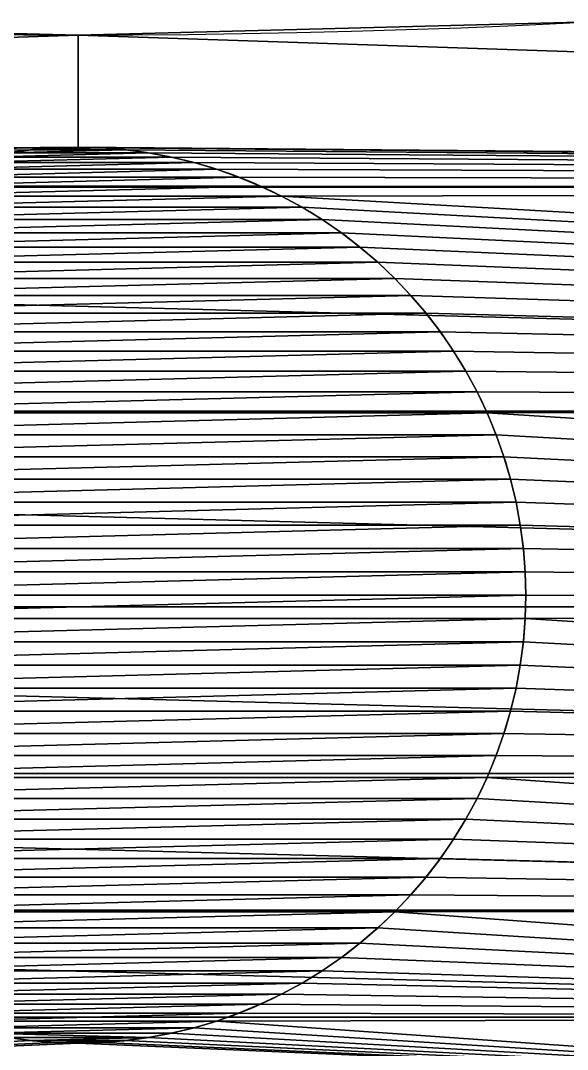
# Model space of a CAD drawing. Header units: millimetres. Extents: x 2995 to 3227, y 1383 to 1648.
# Drawn here: x 3171.11 to 3173.554, y 1540.181 to 1544.775 of the extents above; entities that cross this region are included whole.
import ezdxf

# ---------------------------------------------------------------- set-up
doc = ezdxf.new("R2010")
doc.units = ezdxf.units.MM

# ---------------------------------------------------------------- blocks, each defined once
blk = doc.blocks.new('Mastil_5')
for p, q in [((51.2909, 19.989, 5), (51.2909, 19.989, 4.5)), ((51.3953, 19.9973, 5), (51.3953, 19.9973, 4.5)), ((51.5, 20, 5), (51.5, 20, 4.5)), ((51.6047, 19.9973, 5), (51.6047, 19.9973, 4.5)), ((51.7091, 19.989, 5), (51.7091, 19.989, 4.5)), ((51.0842, 19.9563, 5), (51.0842, 19.9563, 4.5)), ((51.1871, 19.9754, 5), (51.1871, 19.9754, 4.5)), ((51.8129, 19.9754, 5), (51.8129, 19.9754, 4.5)), ((51.9158, 19.9563, 5), (51.9158, 19.9563, 4.5)), ((50.882, 19.9021, 5), (50.882, 19.9021, 4.5)), ((50.9824, 19.9319, 5), (50.9824, 19.9319, 4.5)), ((52.0176, 19.9319, 5), (52.0176, 19.9319, 4.5)), ((52.118, 19.9021, 5), (52.118, 19.9021, 4.5)), ((50.7833, 19.8672, 5), (50.7833, 19.8672, 4.5)), ((52.2167, 19.8672, 5), (52.2167, 19.8672, 4.5)), ((50.6865, 19.8271, 5), (50.6865, 19.8271, 4.5)), ((52.3135, 19.8271, 5), (52.3135, 19.8271, 4.5)), ((50.592, 19.782, 5), (50.592, 19.782, 4.5)), ((52.408, 19.782, 5), (52.408, 19.782, 4.5)), ((50.5, 19.7321, 5), (50.5, 19.7321, 4.5)), ((52.5, 19.7321, 5), (52.5, 19.7321, 4.5)), ((50.4107, 19.6773, 5), (50.4107, 19.6773, 4.5)), ((52.5893, 19.6773, 5), (52.5893, 19.6773, 4.5)), ((50.3244, 19.618, 5), (50.3244, 19.618, 4.5)), ((52.6756, 19.618, 5), (52.6756, 19.618, 4.5)), ((50.2414, 19.5543, 5), (50.2414, 19.5543, 4.5)), ((52.7586, 19.5543, 5), (52.7586, 19.5543, 4.5)), ((50.1617, 19.4863, 5), (50.1617, 19.4863, 4.5)), ((52.8383, 19.4863, 5), (52.8383, 19.4863, 4.5)), ((50.0858, 19.4142, 5), (50.0858, 19.4142, 4.5)), ((52.9142, 19.4142, 5), (52.9142, 19.4142, 4.5)), ((50.0137, 19.3383, 5), (50.0137, 19.3383, 4.5)), ((52.9863, 19.3383, 5), (52.9863, 19.3383, 4.5)), ((49.9457, 19.2586, 5), (49.9457, 19.2586, 4.5)), ((49.882, 19.1756, 5), (49.882, 19.1756, 4.5)), ((53.118, 19.1756, 5), (53.118, 19.1756, 4.5)), ((49.8227, 19.0893, 5), (49.8227, 19.0893, 4.5)), ((53.1773, 19.0893, 5), (53.1773, 19.0893, 4.5)), ((49.7679, 19, 5), (49.7679, 19, 4.5)), ((53.2321, 19, 5), (53.2321, 19, 4.5)), ((49.718, 18.908, 5), (49.718, 18.908, 4.5)), ((53.282, 18.908, 5), (53.282, 18.908, 4.5)), ((49.6729, 18.8135, 5), (49.6729, 18.8135, 4.5)), ((53.3271, 18.8135, 5), (53.3271, 18.8135, 4.5)), ((49.6328, 18.7167, 5), (49.6328, 18.7167, 4.5)), ((53.3672, 18.7167, 5), (53.3672, 18.7167, 4.5)), ((49.5979, 18.618, 5), (49.5979, 18.618, 4.5)), ((53.4021, 18.618, 5), (53.4021, 18.618, 4.5)), ((49.5681, 18.5176, 5), (49.5681, 18.5176, 4.5)), ((53.4319, 18.5176, 5), (53.4319, 18.5176, 4.5)), ((49.5437, 18.4158, 5), (49.5437, 18.4158, 4.5)), ((53.4563, 18.4158, 5), (53.4563, 18.4158, 4.5)), ((49.5246, 18.3129, 5), (49.5246, 18.3129, 4.5)), ((53.4754, 18.3129, 5), (53.4754, 18.3129, 4.5)), ((49.511, 18.2091, 5), (49.511, 18.2091, 4.5)), ((53.489, 18.2091, 5), (53.489, 18.2091, 4.5)), ((49.5027, 18.1047, 5), (49.5027, 18.1047, 4.5)), ((53.4973, 18.1047, 5), (53.4973, 18.1047, 4.5)), ((49, 18, -3), (49, 18, 5)), ((49.5, 18, 5), (49.5, 18, 4.5)), ((53.5, 18, 5), (53.5, 18, 4.5)), ((49.5027, 17.8953, 5), (49.5027, 17.8953, 4.5)), ((53.4973, 17.8953, 5), (53.4973, 17.8953, 4.5)), ((49.511, 17.7909, 5), (49.511, 17.7909, 4.5)), ((53.489, 17.7909, 5), (53.489, 17.7909, 4.5))]:
    blk.add_line(p, q)
at = {"color": 250, "true_color": 0x1e1e1e}
blk.add_line((53.0543, 19.2586, 5), (53.0543, 19.2586, 4.5), dxfattribs=at)
at = {"color": 250, "true_color": 0x1e1e1e, "extrusion": (-8.81899e-13, 9.20181e-13, -1)}
for centre in [(-51.5, 18, -5), (-51.5, 18, -4.5)]:
    blk.add_circle(centre, 2, dxfattribs=at)
at = {"color": 250, "true_color": 0x1e1e1e, "extrusion": (-1.41672e-14, 3.80033e-15, -1)}
blk.add_arc((-4, 18, 3), 50, 152.60827, 207.39173, dxfattribs=at)
at = {"color": 250, "true_color": 0x1e1e1e, "extrusion": (-1.42423e-14, 3.7614e-15, -1)}
blk.add_arc((-4, 18, -5), 50, 152.60827, 207.39173, dxfattribs=at)
at = {"color": 250, "true_color": 0x1e1e1e, "extrusion": (-3.88441e-15, 1.65373e-14, -1)}
for centre in [(-4, 18, 3), (-4, 18, -5)]:
    blk.add_arc(centre, 45, 160, 200, dxfattribs=at)
at = {"color": 250, "true_color": 0x1e1e1e}
mesh = blk.add_polyface(dxfattribs=at)
corners = [(45.6883, 34.7607, -3), (48.3872, 41, -3), (45.7045, 34.7366, -3), (45.7204, 34.7123, -3), (45.7361, 34.6879, -3), (45.7516, 34.6634, -3), (45.7667, 34.6386, -3), (45.7817, 34.6138, -3), (45.7963, 34.5887, -3), (45.8108, 34.5636, -3), (45.8249, 34.5382, -3), (45.8388, 34.5128, -3), (45.8524, 34.4872, -3), (45.8658, 34.4614, -3), (45.8789, 34.4355, -3), (45.8918, 34.4095, -3), (45.9043, 34.3834, -3), (45.9166, 34.3571, -3), (45.9287, 34.3307, -3), (45.9404, 34.3042, -3), (45.9519, 34.2775, -3), (45.9631, 34.2508, -3), (45.9741, 34.2239, -3), (45.9848, 34.1969, -3), (45.9951, 34.1699, -3), (46.0053, 34.1427, -3), (46.0151, 34.1154, -3), (46.2733, 33.3862, -3), (46.7975, 31.9058, -3), (47.4667, 29.6469, -3), (48.0166, 27.356, -3), (48.446, 25.0396, -3), (48.5503, 40.6995, -3), (48.7535, 22.7038, -3), (49.6773, 38.3368, -3), (48.9383, 20.3551, -3), (49, 18, -3)]
mesh.append_faces([[corners[k] for k in face] for face in [(0, 1, 2), (2, 1, 3), (3, 1, 4), (4, 1, 5), (5, 1, 6), (6, 1, 7), (7, 1, 8), (8, 1, 9), (9, 1, 10), (10, 1, 11), (11, 1, 12), (12, 1, 13), (13, 1, 14), (14, 1, 15), (15, 1, 16), (16, 1, 17), (17, 1, 18), (18, 1, 19), (19, 1, 20), (20, 1, 21), (21, 1, 22), (22, 1, 23), (23, 1, 24), (24, 1, 25), (25, 1, 26), (26, 1, 27), (27, 1, 28), (28, 1, 29), (29, 1, 30), (30, 1, 31), (31, 32, 33), (33, 34, 35), (35, 34, 36)]], dxfattribs={"vtx0": -1, "vtx1": -1, "color": 250})
mesh.append_faces([[corners[k] for k in face] for face in [(31, 1, 32), (33, 32, 34)]], dxfattribs={"vtx0": -1, "vtx2": -1, "color": 250})
mesh = blk.add_polyface(dxfattribs=at)
corners = [(48.3872, 41, 5), (45.7817, 34.6138, 5), (45.7963, 34.5887, 5), (45.8108, 34.5636, 5), (45.8249, 34.5382, 5), (45.8388, 34.5128, 5), (45.8524, 34.4872, 5), (45.8658, 34.4614, 5), (45.8789, 34.4355, 5), (45.8918, 34.4095, 5), (45.9043, 34.3834, 5), (45.9166, 34.3571, 5), (45.9287, 34.3307, 5), (45.9404, 34.3042, 5), (45.9519, 34.2775, 5), (45.9631, 34.2508, 5), (45.9741, 34.2239, 5), (45.9848, 34.1969, 5), (45.9951, 34.1699, 5), (46.0053, 34.1427, 5), (46.0151, 34.1154, 5), (46.2733, 33.3862, 5), (46.7975, 31.9058, 5), (47.4667, 29.6469, 5), (48.0166, 27.356, 5), (48.446, 25.0396, 5), (48.5503, 40.6995, 5), (48.7535, 22.7038, 5), (49.6773, 38.3368, 5), (48.9383, 20.3551, 5), (49.718, 18.908, 5), (50.679, 35.9184, 5), (50.6865, 19.8271, 5), (51.5528, 33.4508, 5), (51.6047, 19.9973, 5), (52.2963, 30.941, 5), (52.3135, 19.8271, 5), (52.9074, 28.3956, 5)]
mesh.append_faces([[corners[k] for k in face] for face in [(0, 25, 26), (26, 27, 28), (28, 30, 31), (31, 32, 33), (33, 34, 35), (35, 36, 37)]], dxfattribs={"vtx0": -1, "vtx1": -1, "color": 250})
mesh.append_faces([[corners[k] for k in face] for face in [(0, 1, 2), (0, 2, 3), (0, 3, 4), (0, 4, 5), (0, 5, 6), (0, 6, 7), (0, 7, 8), (0, 8, 9), (0, 9, 10), (0, 10, 11), (0, 11, 12), (0, 12, 13), (0, 13, 14), (0, 14, 15), (0, 15, 16), (0, 16, 17), (0, 17, 18), (0, 18, 19), (0, 19, 20), (0, 20, 21), (0, 21, 22), (0, 22, 23), (0, 23, 24), (0, 24, 25), (26, 25, 27), (28, 27, 29)]], dxfattribs={"vtx0": -1, "vtx2": -1, "color": 250})
mesh = blk.add_polyface(dxfattribs=at)
corners = [(48.3872, -5, -3), (45.5877, 0.7325, -3), (45.5998, 0.755, -3), (45.6116, 0.7778, -3), (45.6229, 0.8008, -3), (45.6338, 0.8239, -3), (45.6443, 0.8473, -3), (45.6544, 0.8708, -3), (45.664, 0.8945, -3), (45.6732, 0.9184, -3), (45.6815, 0.9426, -3), (46.2733, 2.6138, -3), (46.7975, 4.0942, -3), (47.4667, 6.3531, -3), (48.0166, 8.644, -3), (48.446, 10.9604, -3), (48.5503, -4.6995, -3), (48.7535, 13.2962, -3), (49.6773, -2.3368, -3), (48.9383, 15.6449, -3), (49, 18, -3), (49.6773, 38.3368, -3), (50.679, 35.9184, -3), (50.679, 0.0816, -3), (51.5528, 33.4508, -3), (51.5528, 2.5492, -3), (52.2963, 30.941, -3), (52.2963, 5.059, -3), (52.9074, 28.3956, -3), (52.9074, 7.6044, -3), (53.3844, 25.8217, -3), (53.3844, 10.1783, -3), (53.7261, 23.2264, -3), (53.7261, 12.7736, -3), (53.9315, 20.6168, -3), (53.9315, 15.3832, -3), (54, 18, -3)]
mesh.append_faces([[corners[k] for k in face] for face in [(35, 34, 36)]], dxfattribs={"vtx0": -1, "color": 250})
mesh.append_faces([[corners[k] for k in face] for face in [(0, 15, 16), (16, 17, 18), (18, 22, 23), (23, 24, 25), (25, 26, 27), (27, 28, 29), (29, 30, 31), (31, 32, 33), (33, 34, 35)]], dxfattribs={"vtx0": -1, "vtx1": -1, "color": 250})
mesh.append_faces([[corners[k] for k in face] for face in [(18, 20, 21)]], dxfattribs={"vtx0": -1, "vtx1": -1, "vtx2": -1, "color": 250})
mesh.append_faces([[corners[k] for k in face] for face in [(0, 1, 2), (0, 2, 3), (0, 3, 4), (0, 4, 5), (0, 5, 6), (0, 6, 7), (0, 7, 8), (0, 8, 9), (0, 9, 10), (0, 10, 11), (0, 11, 12), (0, 12, 13), (0, 13, 14), (0, 14, 15), (16, 15, 17), (18, 17, 19), (18, 19, 20), (18, 21, 22), (23, 22, 24), (25, 24, 26), (27, 26, 28), (29, 28, 30), (31, 30, 32), (33, 32, 34)]], dxfattribs={"vtx0": -1, "vtx2": -1, "color": 250})
mesh = blk.add_polyface(dxfattribs=at)
corners = [(49.6773, 38.3368, 5), (48.9383, 20.3551, 5), (49, 18, 5), (49.5, 18, 5), (49.5027, 18.1047, 5), (49.511, 18.2091, 5), (49.5246, 18.3129, 5), (49.5437, 18.4158, 5), (49.5681, 18.5176, 5), (49.5979, 18.618, 5), (49.6328, 18.7167, 5), (49.6729, 18.8135, 5), (49.718, 18.908, 5), (50.679, 35.9184, 5), (49.7679, 19, 5), (49.8227, 19.0893, 5), (49.882, 19.1756, 5), (49.9457, 19.2586, 5), (50.0137, 19.3383, 5), (50.0858, 19.4142, 5), (50.1617, 19.4863, 5), (50.2414, 19.5543, 5), (50.3244, 19.618, 5), (50.4107, 19.6773, 5), (50.5, 19.7321, 5), (50.592, 19.782, 5), (50.6865, 19.8271, 5), (51.5528, 33.4508, 5), (50.7833, 19.8672, 5), (50.882, 19.9021, 5), (50.9824, 19.9319, 5), (51.0842, 19.9563, 5), (51.1871, 19.9754, 5), (51.2909, 19.989, 5), (51.3953, 19.9973, 5), (51.5, 20, 5), (51.6047, 19.9973, 5), (52.9074, 28.3956, 5), (52.9142, 19.4142, 5), (53.3844, 25.8217, 5)]
mesh.append_faces([[corners[k] for k in face] for face in [(37, 38, 39)]], dxfattribs={"vtx0": -1, "vtx1": -1, "color": 250})
mesh.append_faces([[corners[k] for k in face] for face in [(0, 2, 3)]], dxfattribs={"vtx0": -1, "vtx1": -1, "vtx2": -1, "color": 250})
mesh.append_faces([[corners[k] for k in face] for face in [(0, 1, 2), (0, 3, 4), (0, 4, 5), (0, 5, 6), (0, 6, 7), (0, 7, 8), (0, 8, 9), (0, 9, 10), (0, 10, 11), (0, 11, 12), (13, 12, 14), (13, 14, 15), (13, 15, 16), (13, 16, 17), (13, 17, 18), (13, 18, 19), (13, 19, 20), (13, 20, 21), (13, 21, 22), (13, 22, 23), (13, 23, 24), (13, 24, 25), (13, 25, 26), (27, 28, 29), (27, 29, 30), (27, 30, 31), (27, 31, 32), (27, 32, 33), (27, 33, 34), (27, 34, 35), (27, 35, 36)]], dxfattribs={"vtx0": -1, "vtx2": -1, "color": 250})
mesh = blk.add_polyface(dxfattribs=at)
corners = [(51.5528, 33.4508, 5), (50.6865, 19.8271, 5), (50.7833, 19.8672, 5), (52.2963, 30.941, 5), (51.6047, 19.9973, 5), (51.7091, 19.989, 5), (51.8129, 19.9754, 5), (51.9158, 19.9563, 5), (52.0176, 19.9319, 5), (52.118, 19.9021, 5), (52.2167, 19.8672, 5), (52.3135, 19.8271, 5), (52.9074, 28.3956, 5), (52.408, 19.782, 5), (52.5, 19.7321, 5), (52.5893, 19.6773, 5), (52.6756, 19.618, 5), (52.7586, 19.5543, 5), (52.8383, 19.4863, 5), (52.9142, 19.4142, 5), (53.3844, 25.8217, 5), (52.9863, 19.3383, 5), (53.0543, 19.2586, 5), (53.118, 19.1756, 5), (53.1773, 19.0893, 5), (53.2321, 19, 5), (53.282, 18.908, 5), (53.3271, 18.8135, 5), (53.3672, 18.7167, 5), (53.4021, 18.618, 5), (53.7261, 23.2264, 5), (53.4319, 18.5176, 5), (53.4563, 18.4158, 5), (53.4754, 18.3129, 5), (53.489, 18.2091, 5), (53.4973, 18.1047, 5), (53.5, 18, 5), (53.9315, 15.3832, 5), (53.9315, 20.6168, 5)]
mesh.append_faces([[corners[k] for k in face] for face in [(20, 29, 30), (30, 37, 38)]], dxfattribs={"vtx0": -1, "vtx1": -1, "color": 250})
mesh.append_faces([[corners[k] for k in face] for face in [(0, 1, 2), (3, 4, 5), (3, 5, 6), (3, 6, 7), (3, 7, 8), (3, 8, 9), (3, 9, 10), (3, 10, 11), (12, 11, 13), (12, 13, 14), (12, 14, 15), (12, 15, 16), (12, 16, 17), (12, 17, 18), (12, 18, 19), (20, 19, 21), (20, 21, 22), (20, 22, 23), (20, 23, 24), (20, 24, 25), (20, 25, 26), (20, 26, 27), (20, 27, 28), (20, 28, 29), (30, 29, 31), (30, 31, 32), (30, 32, 33), (30, 33, 34), (30, 34, 35), (30, 35, 36)]], dxfattribs={"vtx0": -1, "vtx2": -1, "color": 250})
mesh = blk.add_polyface(dxfattribs=at)
corners = [(51.6047, 16.0027, 5), (52.2963, 5.059, 5), (51.7091, 16.011, 5), (51.8129, 16.0246, 5), (51.9158, 16.0437, 5), (52.0176, 16.0681, 5), (52.118, 16.0979, 5), (52.2167, 16.1328, 5), (52.3135, 16.1729, 5), (52.9074, 7.6044, 5), (52.408, 16.218, 5), (52.5, 16.2679, 5), (52.5893, 16.3227, 5), (52.6756, 16.382, 5), (52.7586, 16.4457, 5), (52.8383, 16.5137, 5), (52.9142, 16.5858, 5), (53.3844, 10.1783, 5), (52.9863, 16.6617, 5), (53.0543, 16.7414, 5), (53.118, 16.8244, 5), (53.1773, 16.9107, 5), (53.2321, 17, 5), (53.282, 17.092, 5), (53.3271, 17.1865, 5), (53.3672, 17.2833, 5), (53.4021, 17.382, 5), (53.7261, 12.7736, 5), (53.4319, 17.4824, 5), (53.4563, 17.5842, 5), (53.4754, 17.6871, 5), (53.489, 17.7909, 5), (53.4973, 17.8953, 5), (53.5, 18, 5), (53.7261, 23.2264, 5), (53.9315, 15.3832, 5), (53.9315, 20.6168, 5), (54, 18, 5)]
mesh.append_faces([[corners[k] for k in face] for face in [(36, 35, 37)]], dxfattribs={"vtx0": -1, "color": 250})
mesh.append_faces([[corners[k] for k in face] for face in [(0, 1, 2), (2, 1, 3), (3, 1, 4), (4, 1, 5), (5, 1, 6), (6, 1, 7), (7, 1, 8), (8, 9, 10), (10, 9, 11), (11, 9, 12), (12, 9, 13), (13, 9, 14), (14, 9, 15), (15, 9, 16), (16, 17, 18), (18, 17, 19), (19, 17, 20), (20, 17, 21), (21, 17, 22), (22, 17, 23), (23, 17, 24), (24, 17, 25), (25, 17, 26), (26, 27, 28), (28, 27, 29), (29, 27, 30), (30, 27, 31), (31, 27, 32), (32, 27, 33)]], dxfattribs={"vtx0": -1, "vtx1": -1, "color": 250})
mesh.append_faces([[corners[k] for k in face] for face in [(34, 33, 27)]], dxfattribs={"vtx0": -1, "vtx1": -1, "vtx2": -1, "color": 250})
mesh.append_faces([[corners[k] for k in face] for face in [(26, 17, 27), (34, 27, 35)]], dxfattribs={"vtx0": -1, "vtx2": -1, "color": 250})
mesh = blk.add_polyface(dxfattribs=at)
corners = [(49, 18, 5), (48.9383, 20.3551, -3), (49, 18, -3), (48.9383, 20.3551, 5)]
mesh.append_faces([[corners[k] for k in face] for face in [(0, 1, 2), (1, 0, 3)]], dxfattribs={"vtx0": -1, "color": 250})
at = {"color": 1, "true_color": 0xff0000}
mesh = blk.add_polyface(dxfattribs=at)
corners = [(49.5027, 17.8953, 4.5), (49.5027, 18.1047, 4.5), (49.5, 18, 4.5), (49.511, 17.7909, 4.5), (49.511, 18.2091, 4.5), (49.5246, 17.6871, 4.5), (49.5246, 18.3129, 4.5), (49.5437, 17.5842, 4.5), (49.5437, 18.4158, 4.5), (49.5681, 17.4824, 4.5), (49.5681, 18.5176, 4.5), (49.5979, 17.382, 4.5), (49.5979, 18.618, 4.5), (49.6328, 17.2833, 4.5), (49.6328, 18.7167, 4.5), (49.6729, 17.1865, 4.5), (49.6729, 18.8135, 4.5), (49.718, 17.092, 4.5), (49.718, 18.908, 4.5), (49.7679, 17, 4.5), (49.7679, 19, 4.5), (49.8227, 16.9107, 4.5), (49.8227, 19.0893, 4.5), (49.882, 16.8244, 4.5), (49.882, 19.1756, 4.5), (49.9457, 16.7414, 4.5), (49.9457, 19.2586, 4.5), (50.0137, 16.6617, 4.5), (50.0137, 19.3383, 4.5), (50.0858, 16.5858, 4.5), (50.0858, 19.4142, 4.5), (50.1617, 16.5137, 4.5), (50.1617, 19.4863, 4.5), (50.2414, 16.4457, 4.5), (50.2414, 19.5543, 4.5), (50.3244, 16.382, 4.5), (50.3244, 19.618, 4.5), (50.4107, 16.3227, 4.5), (50.4107, 19.6773, 4.5), (50.5, 16.2679, 4.5), (50.5, 19.7321, 4.5), (50.592, 16.218, 4.5), (50.592, 19.782, 4.5), (50.6865, 16.1729, 4.5), (50.6865, 19.8271, 4.5), (50.7833, 16.1328, 4.5), (50.7833, 19.8672, 4.5), (50.882, 16.0979, 4.5), (50.882, 19.9021, 4.5), (50.9824, 16.0681, 4.5), (50.9824, 19.9319, 4.5), (51.0842, 16.0437, 4.5), (51.0842, 19.9563, 4.5), (51.1871, 16.0246, 4.5), (51.1871, 19.9754, 4.5), (51.2909, 16.011, 4.5), (51.2909, 19.989, 4.5), (51.3953, 16.0027, 4.5), (51.3953, 19.9973, 4.5), (51.5, 16, 4.5), (51.5, 20, 4.5), (51.6047, 16.0027, 4.5), (51.6047, 19.9973, 4.5), (51.7091, 16.011, 4.5), (51.7091, 19.989, 4.5), (51.8129, 16.0246, 4.5), (51.8129, 19.9754, 4.5), (51.9158, 16.0437, 4.5), (51.9158, 19.9563, 4.5), (52.0176, 16.0681, 4.5), (52.0176, 19.9319, 4.5), (52.118, 16.0979, 4.5), (52.118, 19.9021, 4.5), (52.2167, 16.1328, 4.5), (52.2167, 19.8672, 4.5), (52.3135, 16.1729, 4.5), (52.3135, 19.8271, 4.5), (52.408, 16.218, 4.5), (52.408, 19.782, 4.5), (52.5, 16.2679, 4.5), (52.5, 19.7321, 4.5), (52.5893, 16.3227, 4.5), (52.5893, 19.6773, 4.5), (52.6756, 16.382, 4.5), (52.6756, 19.618, 4.5), (52.7586, 16.4457, 4.5), (52.7586, 19.5543, 4.5), (52.8383, 16.5137, 4.5), (52.8383, 19.4863, 4.5), (52.9142, 16.5858, 4.5), (52.9142, 19.4142, 4.5), (52.9863, 16.6617, 4.5), (52.9863, 19.3383, 4.5), (53.0543, 16.7414, 4.5), (53.0543, 19.2586, 4.5), (53.118, 16.8244, 4.5), (53.118, 19.1756, 4.5), (53.1773, 16.9107, 4.5), (53.1773, 19.0893, 4.5), (53.2321, 17, 4.5), (53.2321, 19, 4.5), (53.282, 17.092, 4.5), (53.282, 18.908, 4.5), (53.3271, 17.1865, 4.5), (53.3271, 18.8135, 4.5), (53.3672, 17.2833, 4.5), (53.3672, 18.7167, 4.5), (53.4021, 17.382, 4.5), (53.4021, 18.618, 4.5), (53.4319, 17.4824, 4.5), (53.4319, 18.5176, 4.5), (53.4563, 17.5842, 4.5), (53.4563, 18.4158, 4.5), (53.4754, 18.3129, 4.5), (53.4754, 17.6871, 4.5), (53.489, 17.7909, 4.5), (53.489, 18.2091, 4.5), (53.4973, 17.8953, 4.5), (53.4973, 18.1047, 4.5), (53.5, 18, 4.5)]
mesh.append_faces([[corners[k] for k in face] for face in [(0, 1, 2), (118, 117, 119)]], dxfattribs={"vtx0": -1, "color": 1})
mesh.append_faces([[corners[k] for k in face] for face in [(1, 3, 4), (4, 5, 6), (6, 7, 8), (8, 9, 10), (10, 11, 12), (12, 13, 14), (14, 15, 16), (16, 17, 18), (18, 19, 20), (20, 21, 22), (22, 23, 24), (24, 25, 26), (26, 27, 28), (28, 29, 30), (30, 31, 32), (32, 33, 34), (34, 35, 36), (36, 37, 38), (38, 39, 40), (40, 41, 42), (42, 43, 44), (44, 45, 46), (46, 47, 48), (48, 49, 50), (50, 51, 52), (52, 53, 54), (54, 55, 56), (56, 57, 58), (58, 59, 60), (60, 61, 62), (62, 63, 64), (64, 65, 66), (66, 67, 68), (68, 69, 70), (70, 71, 72), (72, 73, 74), (74, 75, 76), (76, 77, 78), (78, 79, 80), (80, 81, 82), (82, 83, 84), (84, 85, 86), (86, 87, 88), (88, 89, 90), (90, 91, 92), (92, 93, 94), (94, 95, 96), (96, 97, 98), (98, 99, 100), (100, 101, 102), (102, 103, 104), (104, 105, 106), (106, 107, 108), (108, 109, 110), (110, 111, 112), (112, 111, 113), (113, 115, 116), (116, 117, 118)]], dxfattribs={"vtx0": -1, "vtx1": -1, "color": 1})
mesh.append_faces([[corners[k] for k in face] for face in [(1, 0, 3), (4, 3, 5), (6, 5, 7), (8, 7, 9), (10, 9, 11), (12, 11, 13), (14, 13, 15), (16, 15, 17), (18, 17, 19), (20, 19, 21), (22, 21, 23), (24, 23, 25), (26, 25, 27), (28, 27, 29), (30, 29, 31), (32, 31, 33), (34, 33, 35), (36, 35, 37), (38, 37, 39), (40, 39, 41), (42, 41, 43), (44, 43, 45), (46, 45, 47), (48, 47, 49), (50, 49, 51), (52, 51, 53), (54, 53, 55), (56, 55, 57), (58, 57, 59), (60, 59, 61), (62, 61, 63), (64, 63, 65), (66, 65, 67), (68, 67, 69), (70, 69, 71), (72, 71, 73), (74, 73, 75), (76, 75, 77), (78, 77, 79), (80, 79, 81), (82, 81, 83), (84, 83, 85), (86, 85, 87), (88, 87, 89), (90, 89, 91), (92, 91, 93), (94, 93, 95), (96, 95, 97), (98, 97, 99), (100, 99, 101), (102, 101, 103), (104, 103, 105), (106, 105, 107), (108, 107, 109), (110, 109, 111), (113, 111, 114), (113, 114, 115), (116, 115, 117)]], dxfattribs={"vtx0": -1, "vtx2": -1, "color": 1})
at = {"color": 250, "true_color": 0x1e1e1e}
mesh = blk.add_polyface(dxfattribs=at)
corners = [(51.2909, 19.989, 4.5), (51.1871, 19.9754, 5), (51.1871, 19.9754, 4.5), (51.2909, 19.989, 5)]
mesh.append_faces([[corners[k] for k in face] for face in [(0, 1, 2), (1, 0, 3)]], dxfattribs={"vtx0": -1, "color": 250})
mesh = blk.add_polyface(dxfattribs=at)
corners = [(51.3953, 19.9973, 4.5), (51.2909, 19.989, 5), (51.2909, 19.989, 4.5), (51.3953, 19.9973, 5)]
mesh.append_faces([[corners[k] for k in face] for face in [(0, 1, 2), (1, 0, 3)]], dxfattribs={"vtx0": -1, "color": 250})
mesh = blk.add_polyface(dxfattribs=at)
corners = [(51.5, 20, 5), (51.3953, 19.9973, 4.5), (51.5, 20, 4.5), (51.3953, 19.9973, 5)]
mesh.append_faces([[corners[k] for k in face] for face in [(0, 1, 2), (1, 0, 3)]], dxfattribs={"vtx0": -1, "color": 250})
mesh = blk.add_polyface(dxfattribs=at)
corners = [(51.6047, 19.9973, 5), (51.5, 20, 4.5), (51.6047, 19.9973, 4.5), (51.5, 20, 5)]
mesh.append_faces([[corners[k] for k in face] for face in [(0, 1, 2), (1, 0, 3)]], dxfattribs={"vtx0": -1, "color": 250})
mesh = blk.add_polyface(dxfattribs=at)
corners = [(51.7091, 19.989, 4.5), (51.6047, 19.9973, 5), (51.6047, 19.9973, 4.5), (51.7091, 19.989, 5)]
mesh.append_faces([[corners[k] for k in face] for face in [(0, 1, 2), (1, 0, 3)]], dxfattribs={"vtx0": -1, "color": 250})
mesh = blk.add_polyface(dxfattribs=at)
corners = [(51.8129, 19.9754, 4.5), (51.7091, 19.989, 5), (51.7091, 19.989, 4.5), (51.8129, 19.9754, 5)]
mesh.append_faces([[corners[k] for k in face] for face in [(0, 1, 2), (1, 0, 3)]], dxfattribs={"vtx0": -1, "color": 250})
mesh = blk.add_polyface(dxfattribs=at)
corners = [(51.0842, 19.9563, 4.5), (50.9824, 19.9319, 5), (50.9824, 19.9319, 4.5), (51.0842, 19.9563, 5)]
mesh.append_faces([[corners[k] for k in face] for face in [(0, 1, 2), (1, 0, 3)]], dxfattribs={"vtx0": -1, "color": 250})
mesh = blk.add_polyface(dxfattribs=at)
corners = [(51.1871, 19.9754, 4.5), (51.0842, 19.9563, 5), (51.0842, 19.9563, 4.5), (51.1871, 19.9754, 5)]
mesh.append_faces([[corners[k] for k in face] for face in [(0, 1, 2), (1, 0, 3)]], dxfattribs={"vtx0": -1, "color": 250})
mesh = blk.add_polyface(dxfattribs=at)
corners = [(51.9158, 19.9563, 5), (51.8129, 19.9754, 4.5), (51.9158, 19.9563, 4.5), (51.8129, 19.9754, 5)]
mesh.append_faces([[corners[k] for k in face] for face in [(0, 1, 2), (1, 0, 3)]], dxfattribs={"vtx0": -1, "color": 250})
mesh = blk.add_polyface(dxfattribs=at)
corners = [(52.0176, 19.9319, 4.5), (51.9158, 19.9563, 5), (51.9158, 19.9563, 4.5), (52.0176, 19.9319, 5)]
mesh.append_faces([[corners[k] for k in face] for face in [(0, 1, 2), (1, 0, 3)]], dxfattribs={"vtx0": -1, "color": 250})
mesh = blk.add_polyface(dxfattribs=at)
corners = [(50.882, 19.9021, 5), (50.7833, 19.8672, 4.5), (50.882, 19.9021, 4.5), (50.7833, 19.8672, 5)]
mesh.append_faces([[corners[k] for k in face] for face in [(0, 1, 2), (1, 0, 3)]], dxfattribs={"vtx0": -1, "color": 250})
mesh = blk.add_polyface(dxfattribs=at)
corners = [(50.9824, 19.9319, 5), (50.882, 19.9021, 4.5), (50.9824, 19.9319, 4.5), (50.882, 19.9021, 5)]
mesh.append_faces([[corners[k] for k in face] for face in [(0, 1, 2), (1, 0, 3)]], dxfattribs={"vtx0": -1, "color": 250})
mesh = blk.add_polyface(dxfattribs=at)
corners = [(52.118, 19.9021, 4.5), (52.0176, 19.9319, 5), (52.0176, 19.9319, 4.5), (52.118, 19.9021, 5)]
mesh.append_faces([[corners[k] for k in face] for face in [(0, 1, 2), (1, 0, 3)]], dxfattribs={"vtx0": -1, "color": 250})
mesh = blk.add_polyface(dxfattribs=at)
corners = [(52.2167, 19.8672, 5), (52.118, 19.9021, 4.5), (52.2167, 19.8672, 4.5), (52.118, 19.9021, 5)]
mesh.append_faces([[corners[k] for k in face] for face in [(0, 1, 2), (1, 0, 3)]], dxfattribs={"vtx0": -1, "color": 250})
mesh = blk.add_polyface(dxfattribs=at)
corners = [(50.7833, 19.8672, 5), (50.6865, 19.8271, 4.5), (50.7833, 19.8672, 4.5), (50.6865, 19.8271, 5)]
mesh.append_faces([[corners[k] for k in face] for face in [(0, 1, 2), (1, 0, 3)]], dxfattribs={"vtx0": -1, "color": 250})
mesh = blk.add_polyface(dxfattribs=at)
corners = [(52.3135, 19.8271, 5), (52.2167, 19.8672, 4.5), (52.3135, 19.8271, 4.5), (52.2167, 19.8672, 5)]
mesh.append_faces([[corners[k] for k in face] for face in [(0, 1, 2), (1, 0, 3)]], dxfattribs={"vtx0": -1, "color": 250})
mesh = blk.add_polyface(dxfattribs=at)
corners = [(50.6865, 19.8271, 5), (50.592, 19.782, 4.5), (50.6865, 19.8271, 4.5), (50.592, 19.782, 5)]
mesh.append_faces([[corners[k] for k in face] for face in [(0, 1, 2), (1, 0, 3)]], dxfattribs={"vtx0": -1, "color": 250})
mesh = blk.add_polyface(dxfattribs=at)
corners = [(52.408, 19.782, 5), (52.3135, 19.8271, 4.5), (52.408, 19.782, 4.5), (52.3135, 19.8271, 5)]
mesh.append_faces([[corners[k] for k in face] for face in [(0, 1, 2), (1, 0, 3)]], dxfattribs={"vtx0": -1, "color": 250})
mesh = blk.add_polyface(dxfattribs=at)
corners = [(50.592, 19.782, 4.5), (50.5, 19.7321, 5), (50.5, 19.7321, 4.5), (50.592, 19.782, 5)]
mesh.append_faces([[corners[k] for k in face] for face in [(0, 1, 2), (1, 0, 3)]], dxfattribs={"vtx0": -1, "color": 250})
mesh = blk.add_polyface(dxfattribs=at)
corners = [(52.5, 19.7321, 4.5), (52.408, 19.782, 5), (52.408, 19.782, 4.5), (52.5, 19.7321, 5)]
mesh.append_faces([[corners[k] for k in face] for face in [(0, 1, 2), (1, 0, 3)]], dxfattribs={"vtx0": -1, "color": 250})
mesh = blk.add_polyface(dxfattribs=at)
corners = [(50.5, 19.7321, 4.5), (50.4107, 19.6773, 5), (50.4107, 19.6773, 4.5), (50.5, 19.7321, 5)]
mesh.append_faces([[corners[k] for k in face] for face in [(0, 1, 2), (1, 0, 3)]], dxfattribs={"vtx0": -1, "color": 250})
mesh = blk.add_polyface(dxfattribs=at)
corners = [(52.5893, 19.6773, 4.5), (52.5, 19.7321, 5), (52.5, 19.7321, 4.5), (52.5893, 19.6773, 5)]
mesh.append_faces([[corners[k] for k in face] for face in [(0, 1, 2), (1, 0, 3)]], dxfattribs={"vtx0": -1, "color": 250})
mesh = blk.add_polyface(dxfattribs=at)
corners = [(50.4107, 19.6773, 4.5), (50.3244, 19.618, 5), (50.3244, 19.618, 4.5), (50.4107, 19.6773, 5)]
mesh.append_faces([[corners[k] for k in face] for face in [(0, 1, 2), (1, 0, 3)]], dxfattribs={"vtx0": -1, "color": 250})
mesh = blk.add_polyface(dxfattribs=at)
corners = [(52.6756, 19.618, 5), (52.5893, 19.6773, 4.5), (52.6756, 19.618, 4.5), (52.5893, 19.6773, 5)]
mesh.append_faces([[corners[k] for k in face] for face in [(0, 1, 2), (1, 0, 3)]], dxfattribs={"vtx0": -1, "color": 250})
mesh = blk.add_polyface(dxfattribs=at)
corners = [(50.3244, 19.618, 5), (50.2414, 19.5543, 4.5), (50.3244, 19.618, 4.5), (50.2414, 19.5543, 5)]
mesh.append_faces([[corners[k] for k in face] for face in [(0, 1, 2), (1, 0, 3)]], dxfattribs={"vtx0": -1, "color": 250})
mesh = blk.add_polyface(dxfattribs=at)
corners = [(52.7586, 19.5543, 5), (52.6756, 19.618, 4.5), (52.7586, 19.5543, 4.5), (52.6756, 19.618, 5)]
mesh.append_faces([[corners[k] for k in face] for face in [(0, 1, 2), (1, 0, 3)]], dxfattribs={"vtx0": -1, "color": 250})
mesh = blk.add_polyface(dxfattribs=at)
corners = [(50.2414, 19.5543, 5), (50.1617, 19.4863, 4.5), (50.2414, 19.5543, 4.5), (50.1617, 19.4863, 5)]
mesh.append_faces([[corners[k] for k in face] for face in [(0, 1, 2), (1, 0, 3)]], dxfattribs={"vtx0": -1, "color": 250})
mesh = blk.add_polyface(dxfattribs=at)
corners = [(52.8383, 19.4863, 4.5), (52.7586, 19.5543, 5), (52.7586, 19.5543, 4.5), (52.8383, 19.4863, 5)]
mesh.append_faces([[corners[k] for k in face] for face in [(0, 1, 2), (1, 0, 3)]], dxfattribs={"vtx0": -1, "color": 250})
mesh = blk.add_polyface(dxfattribs=at)
corners = [(50.1617, 19.4863, 5), (50.0858, 19.4142, 4.5), (50.1617, 19.4863, 4.5), (50.0858, 19.4142, 5)]
mesh.append_faces([[corners[k] for k in face] for face in [(0, 1, 2), (1, 0, 3)]], dxfattribs={"vtx0": -1, "color": 250})
mesh = blk.add_polyface(dxfattribs=at)
corners = [(52.9142, 19.4142, 5), (52.8383, 19.4863, 4.5), (52.9142, 19.4142, 4.5), (52.8383, 19.4863, 5)]
mesh.append_faces([[corners[k] for k in face] for face in [(0, 1, 2), (1, 0, 3)]], dxfattribs={"vtx0": -1, "color": 250})
mesh = blk.add_polyface(dxfattribs=at)
corners = [(50.0137, 19.3383, 4.5), (50.0858, 19.4142, 5), (50.0137, 19.3383, 5), (50.0858, 19.4142, 4.5)]
mesh.append_faces([[corners[k] for k in face] for face in [(0, 1, 2), (1, 0, 3)]], dxfattribs={"vtx0": -1, "color": 250})
mesh = blk.add_polyface(dxfattribs=at)
corners = [(52.9142, 19.4142, 5), (52.9863, 19.3383, 4.5), (52.9863, 19.3383, 5), (52.9142, 19.4142, 4.5)]
mesh.append_faces([[corners[k] for k in face] for face in [(0, 1, 2), (1, 0, 3)]], dxfattribs={"vtx0": -1, "color": 250})
mesh = blk.add_polyface(dxfattribs=at)
corners = [(49.9457, 19.2586, 4.5), (50.0137, 19.3383, 5), (49.9457, 19.2586, 5), (50.0137, 19.3383, 4.5)]
mesh.append_faces([[corners[k] for k in face] for face in [(0, 1, 2), (1, 0, 3)]], dxfattribs={"vtx0": -1, "color": 250})
mesh = blk.add_polyface(dxfattribs=at)
corners = [(52.9863, 19.3383, 5), (53.0543, 19.2586, 4.5), (53.0543, 19.2586, 5), (52.9863, 19.3383, 4.5)]
mesh.append_faces([[corners[k] for k in face] for face in [(0, 1, 2), (1, 0, 3)]], dxfattribs={"vtx0": -1, "color": 250})
mesh = blk.add_polyface(dxfattribs=at)
corners = [(49.882, 19.1756, 4.5), (49.9457, 19.2586, 5), (49.882, 19.1756, 5), (49.9457, 19.2586, 4.5)]
mesh.append_faces([[corners[k] for k in face] for face in [(0, 1, 2), (1, 0, 3)]], dxfattribs={"vtx0": -1, "color": 250})
mesh = blk.add_polyface(dxfattribs=at)
corners = [(53.0543, 19.2586, 5), (53.118, 19.1756, 4.5), (53.118, 19.1756, 5), (53.0543, 19.2586, 4.5)]
mesh.append_faces([[corners[k] for k in face] for face in [(0, 1, 2), (1, 0, 3)]], dxfattribs={"vtx0": -1, "color": 250})
mesh = blk.add_polyface(dxfattribs=at)
corners = [(49.8227, 19.0893, 4.5), (49.882, 19.1756, 5), (49.8227, 19.0893, 5), (49.882, 19.1756, 4.5)]
mesh.append_faces([[corners[k] for k in face] for face in [(0, 1, 2), (1, 0, 3)]], dxfattribs={"vtx0": -1, "color": 250})
mesh = blk.add_polyface(dxfattribs=at)
corners = [(53.118, 19.1756, 5), (53.1773, 19.0893, 4.5), (53.1773, 19.0893, 5), (53.118, 19.1756, 4.5)]
mesh.append_faces([[corners[k] for k in face] for face in [(0, 1, 2), (1, 0, 3)]], dxfattribs={"vtx0": -1, "color": 250})
mesh = blk.add_polyface(dxfattribs=at)
corners = [(49.7679, 19, 4.5), (49.8227, 19.0893, 5), (49.7679, 19, 5), (49.8227, 19.0893, 4.5)]
mesh.append_faces([[corners[k] for k in face] for face in [(0, 1, 2), (1, 0, 3)]], dxfattribs={"vtx0": -1, "color": 250})
mesh = blk.add_polyface(dxfattribs=at)
corners = [(53.1773, 19.0893, 5), (53.2321, 19, 4.5), (53.2321, 19, 5), (53.1773, 19.0893, 4.5)]
mesh.append_faces([[corners[k] for k in face] for face in [(0, 1, 2), (1, 0, 3)]], dxfattribs={"vtx0": -1, "color": 250})
mesh = blk.add_polyface(dxfattribs=at)
corners = [(49.718, 18.908, 4.5), (49.7679, 19, 5), (49.718, 18.908, 5), (49.7679, 19, 4.5)]
mesh.append_faces([[corners[k] for k in face] for face in [(0, 1, 2), (1, 0, 3)]], dxfattribs={"vtx0": -1, "color": 250})
mesh = blk.add_polyface(dxfattribs=at)
corners = [(53.2321, 19, 5), (53.282, 18.908, 4.5), (53.282, 18.908, 5), (53.2321, 19, 4.5)]
mesh.append_faces([[corners[k] for k in face] for face in [(0, 1, 2), (1, 0, 3)]], dxfattribs={"vtx0": -1, "color": 250})
mesh = blk.add_polyface(dxfattribs=at)
corners = [(49.6729, 18.8135, 4.5), (49.718, 18.908, 5), (49.6729, 18.8135, 5), (49.718, 18.908, 4.5)]
mesh.append_faces([[corners[k] for k in face] for face in [(0, 1, 2), (1, 0, 3)]], dxfattribs={"vtx0": -1, "color": 250})
mesh = blk.add_polyface(dxfattribs=at)
corners = [(53.282, 18.908, 5), (53.3271, 18.8135, 4.5), (53.3271, 18.8135, 5), (53.282, 18.908, 4.5)]
mesh.append_faces([[corners[k] for k in face] for face in [(0, 1, 2), (1, 0, 3)]], dxfattribs={"vtx0": -1, "color": 250})
mesh = blk.add_polyface(dxfattribs=at)
corners = [(49.6328, 18.7167, 4.5), (49.6729, 18.8135, 5), (49.6328, 18.7167, 5), (49.6729, 18.8135, 4.5)]
mesh.append_faces([[corners[k] for k in face] for face in [(0, 1, 2), (1, 0, 3)]], dxfattribs={"vtx0": -1, "color": 250})
mesh = blk.add_polyface(dxfattribs=at)
corners = [(53.3271, 18.8135, 5), (53.3672, 18.7167, 4.5), (53.3672, 18.7167, 5), (53.3271, 18.8135, 4.5)]
mesh.append_faces([[corners[k] for k in face] for face in [(0, 1, 2), (1, 0, 3)]], dxfattribs={"vtx0": -1, "color": 250})
mesh = blk.add_polyface(dxfattribs=at)
corners = [(49.5979, 18.618, 4.5), (49.6328, 18.7167, 5), (49.5979, 18.618, 5), (49.6328, 18.7167, 4.5)]
mesh.append_faces([[corners[k] for k in face] for face in [(0, 1, 2), (1, 0, 3)]], dxfattribs={"vtx0": -1, "color": 250})
mesh = blk.add_polyface(dxfattribs=at)
corners = [(53.3672, 18.7167, 5), (53.4021, 18.618, 4.5), (53.4021, 18.618, 5), (53.3672, 18.7167, 4.5)]
mesh.append_faces([[corners[k] for k in face] for face in [(0, 1, 2), (1, 0, 3)]], dxfattribs={"vtx0": -1, "color": 250})
mesh = blk.add_polyface(dxfattribs=at)
corners = [(49.5681, 18.5176, 4.5), (49.5979, 18.618, 5), (49.5681, 18.5176, 5), (49.5979, 18.618, 4.5)]
mesh.append_faces([[corners[k] for k in face] for face in [(0, 1, 2), (1, 0, 3)]], dxfattribs={"vtx0": -1, "color": 250})
mesh = blk.add_polyface(dxfattribs=at)
corners = [(53.4021, 18.618, 5), (53.4319, 18.5176, 4.5), (53.4319, 18.5176, 5), (53.4021, 18.618, 4.5)]
mesh.append_faces([[corners[k] for k in face] for face in [(0, 1, 2), (1, 0, 3)]], dxfattribs={"vtx0": -1, "color": 250})
mesh = blk.add_polyface(dxfattribs=at)
corners = [(49.5437, 18.4158, 4.5), (49.5681, 18.5176, 5), (49.5437, 18.4158, 5), (49.5681, 18.5176, 4.5)]
mesh.append_faces([[corners[k] for k in face] for face in [(0, 1, 2), (1, 0, 3)]], dxfattribs={"vtx0": -1, "color": 250})
mesh = blk.add_polyface(dxfattribs=at)
corners = [(53.4319, 18.5176, 5), (53.4563, 18.4158, 4.5), (53.4563, 18.4158, 5), (53.4319, 18.5176, 4.5)]
mesh.append_faces([[corners[k] for k in face] for face in [(0, 1, 2), (1, 0, 3)]], dxfattribs={"vtx0": -1, "color": 250})
mesh = blk.add_polyface(dxfattribs=at)
corners = [(49.5246, 18.3129, 4.5), (49.5437, 18.4158, 5), (49.5246, 18.3129, 5), (49.5437, 18.4158, 4.5)]
mesh.append_faces([[corners[k] for k in face] for face in [(0, 1, 2), (1, 0, 3)]], dxfattribs={"vtx0": -1, "color": 250})
mesh = blk.add_polyface(dxfattribs=at)
corners = [(53.4563, 18.4158, 5), (53.4754, 18.3129, 4.5), (53.4754, 18.3129, 5), (53.4563, 18.4158, 4.5)]
mesh.append_faces([[corners[k] for k in face] for face in [(0, 1, 2), (1, 0, 3)]], dxfattribs={"vtx0": -1, "color": 250})
mesh = blk.add_polyface(dxfattribs=at)
corners = [(49.511, 18.2091, 4.5), (49.5246, 18.3129, 5), (49.511, 18.2091, 5), (49.5246, 18.3129, 4.5)]
mesh.append_faces([[corners[k] for k in face] for face in [(0, 1, 2), (1, 0, 3)]], dxfattribs={"vtx0": -1, "color": 250})
mesh = blk.add_polyface(dxfattribs=at)
corners = [(53.4754, 18.3129, 5), (53.489, 18.2091, 4.5), (53.489, 18.2091, 5), (53.4754, 18.3129, 4.5)]
mesh.append_faces([[corners[k] for k in face] for face in [(0, 1, 2), (1, 0, 3)]], dxfattribs={"vtx0": -1, "color": 250})
mesh = blk.add_polyface(dxfattribs=at)
corners = [(49.5027, 18.1047, 4.5), (49.511, 18.2091, 5), (49.5027, 18.1047, 5), (49.511, 18.2091, 4.5)]
mesh.append_faces([[corners[k] for k in face] for face in [(0, 1, 2), (1, 0, 3)]], dxfattribs={"vtx0": -1, "color": 250})
mesh = blk.add_polyface(dxfattribs=at)
corners = [(53.489, 18.2091, 5), (53.4973, 18.1047, 4.5), (53.4973, 18.1047, 5), (53.489, 18.2091, 4.5)]
mesh.append_faces([[corners[k] for k in face] for face in [(0, 1, 2), (1, 0, 3)]], dxfattribs={"vtx0": -1, "color": 250})
mesh = blk.add_polyface(dxfattribs=at)
corners = [(49.5, 18, 4.5), (49.5027, 18.1047, 5), (49.5, 18, 5), (49.5027, 18.1047, 4.5)]
mesh.append_faces([[corners[k] for k in face] for face in [(0, 1, 2), (1, 0, 3)]], dxfattribs={"vtx0": -1, "color": 250})
mesh = blk.add_polyface(dxfattribs=at)
corners = [(53.4973, 18.1047, 5), (53.5, 18, 4.5), (53.5, 18, 5), (53.4973, 18.1047, 4.5)]
mesh.append_faces([[corners[k] for k in face] for face in [(0, 1, 2), (1, 0, 3)]], dxfattribs={"vtx0": -1, "color": 250})
mesh = blk.add_polyface(dxfattribs=at)
corners = [(45.4606, 0.5406, 5), (48.3872, -5, 5), (45.4763, 0.5608, 5), (45.4915, 0.5814, 5), (45.5064, 0.6022, 5), (45.5209, 0.6233, 5), (45.5351, 0.6447, 5), (45.5488, 0.6663, 5), (45.5622, 0.6881, 5), (45.5751, 0.7102, 5), (45.5877, 0.7325, 5), (45.5998, 0.755, 5), (45.6116, 0.7778, 5), (45.6229, 0.8008, 5), (45.6338, 0.8239, 5), (45.6443, 0.8473, 5), (45.6544, 0.8708, 5), (45.664, 0.8945, 5), (45.6732, 0.9184, 5), (45.6815, 0.9426, 5), (46.2733, 2.6138, 5), (46.7975, 4.0942, 5), (47.4667, 6.3531, 5), (48.0166, 8.644, 5), (48.446, 10.9604, 5), (48.5503, -4.6995, 5), (48.7535, 13.2962, 5), (49.6773, -2.3368, 5), (48.9383, 15.6449, 5), (49, 18, 5), (49.6729, 17.1865, 5), (49.718, 17.092, 5), (50.679, 0.0816, 5), (50.6865, 16.1729, 5), (51.5528, 2.5492, 5), (51.6047, 16.0027, 5), (52.2963, 5.059, 5), (52.3135, 16.1729, 5), (52.9074, 7.6044, 5)]
mesh.append_faces([[corners[k] for k in face] for face in [(0, 1, 2), (2, 1, 3), (3, 1, 4), (4, 1, 5), (5, 1, 6), (6, 1, 7), (7, 1, 8), (8, 1, 9), (9, 1, 10), (10, 1, 11), (11, 1, 12), (12, 1, 13), (13, 1, 14), (14, 1, 15), (15, 1, 16), (16, 1, 17), (17, 1, 18), (18, 1, 19), (19, 1, 20), (20, 1, 21), (21, 1, 22), (22, 1, 23), (23, 1, 24), (24, 25, 26), (26, 27, 28), (28, 27, 29), (30, 27, 31)]], dxfattribs={"vtx0": -1, "vtx1": -1, "color": 250})
mesh.append_faces([[corners[k] for k in face] for face in [(24, 1, 25), (26, 25, 27), (31, 27, 32), (33, 32, 34), (35, 34, 36), (37, 36, 38)]], dxfattribs={"vtx0": -1, "vtx2": -1, "color": 250})
mesh = blk.add_polyface(dxfattribs=at)
corners = [(48.9383, 15.6449, 5), (49, 18, -3), (48.9383, 15.6449, -3), (49, 18, 5)]
mesh.append_faces([[corners[k] for k in face] for face in [(0, 1, 2), (1, 0, 3)]], dxfattribs={"vtx0": -1, "color": 250})
mesh = blk.add_polyface(dxfattribs=at)
corners = [(49, 18, 5), (49.6773, -2.3368, 5), (49.5, 18, 5), (49.5027, 17.8953, 5), (49.511, 17.7909, 5), (49.5246, 17.6871, 5), (49.5437, 17.5842, 5), (49.5681, 17.4824, 5), (49.5979, 17.382, 5), (49.6328, 17.2833, 5), (49.6729, 17.1865, 5), (49.718, 17.092, 5), (50.679, 0.0816, 5), (49.7679, 17, 5), (49.8227, 16.9107, 5), (49.882, 16.8244, 5), (49.9457, 16.7414, 5), (50.0137, 16.6617, 5), (50.0858, 16.5858, 5), (50.1617, 16.5137, 5), (50.2414, 16.4457, 5), (50.3244, 16.382, 5), (50.4107, 16.3227, 5), (50.5, 16.2679, 5), (50.592, 16.218, 5), (50.6865, 16.1729, 5), (51.5528, 2.5492, 5), (50.7833, 16.1328, 5), (50.882, 16.0979, 5), (50.9824, 16.0681, 5), (51.0842, 16.0437, 5), (51.1871, 16.0246, 5), (51.2909, 16.011, 5), (51.3953, 16.0027, 5), (51.5, 16, 5), (51.6047, 16.0027, 5), (52.9142, 16.5858, 5), (52.9074, 7.6044, 5), (53.3844, 10.1783, 5)]
mesh.append_faces([[corners[k] for k in face] for face in [(2, 1, 3), (3, 1, 4), (4, 1, 5), (5, 1, 6), (6, 1, 7), (7, 1, 8), (8, 1, 9), (9, 1, 10), (11, 12, 13), (13, 12, 14), (14, 12, 15), (15, 12, 16), (16, 12, 17), (17, 12, 18), (18, 12, 19), (19, 12, 20), (20, 12, 21), (21, 12, 22), (22, 12, 23), (23, 12, 24), (24, 12, 25), (25, 26, 27), (27, 26, 28), (28, 26, 29), (29, 26, 30), (30, 26, 31), (31, 26, 32), (32, 26, 33), (33, 26, 34), (34, 26, 35)]], dxfattribs={"vtx0": -1, "vtx1": -1, "color": 250})
mesh.append_faces([[corners[k] for k in face] for face in [(0, 1, 2)]], dxfattribs={"vtx0": -1, "vtx1": -1, "vtx2": -1, "color": 250})
mesh.append_faces([[corners[k] for k in face] for face in [(36, 37, 38)]], dxfattribs={"vtx0": -1, "vtx2": -1, "color": 250})
mesh = blk.add_polyface(dxfattribs=at)
corners = [(49.5027, 17.8953, 4.5), (49.5, 18, 5), (49.5027, 17.8953, 5), (49.5, 18, 4.5)]
mesh.append_faces([[corners[k] for k in face] for face in [(0, 1, 2), (1, 0, 3)]], dxfattribs={"vtx0": -1, "color": 250})
mesh = blk.add_polyface(dxfattribs=at)
corners = [(53.5, 18, 5), (53.4973, 17.8953, 4.5), (53.4973, 17.8953, 5), (53.5, 18, 4.5)]
mesh.append_faces([[corners[k] for k in face] for face in [(0, 1, 2), (1, 0, 3)]], dxfattribs={"vtx0": -1, "color": 250})
mesh = blk.add_polyface(dxfattribs=at)
corners = [(49.511, 17.7909, 4.5), (49.5027, 17.8953, 5), (49.511, 17.7909, 5), (49.5027, 17.8953, 4.5)]
mesh.append_faces([[corners[k] for k in face] for face in [(0, 1, 2), (1, 0, 3)]], dxfattribs={"vtx0": -1, "color": 250})
mesh = blk.add_polyface(dxfattribs=at)
corners = [(53.4973, 17.8953, 5), (53.489, 17.7909, 4.5), (53.489, 17.7909, 5), (53.4973, 17.8953, 4.5)]
mesh.append_faces([[corners[k] for k in face] for face in [(0, 1, 2), (1, 0, 3)]], dxfattribs={"vtx0": -1, "color": 250})
mesh = blk.add_polyface(dxfattribs=at)
corners = [(49.5246, 17.6871, 4.5), (49.511, 17.7909, 5), (49.5246, 17.6871, 5), (49.511, 17.7909, 4.5)]
mesh.append_faces([[corners[k] for k in face] for face in [(0, 1, 2), (1, 0, 3)]], dxfattribs={"vtx0": -1, "color": 250})
mesh = blk.add_polyface(dxfattribs=at)
corners = [(53.489, 17.7909, 5), (53.4754, 17.6871, 4.5), (53.4754, 17.6871, 5), (53.489, 17.7909, 4.5)]
mesh.append_faces([[corners[k] for k in face] for face in [(0, 1, 2), (1, 0, 3)]], dxfattribs={"vtx0": -1, "color": 250})

msp = doc.modelspace()

# ---------------------------------------------------------------- block references
at = {"rotation": 270}
msp.add_blockref('Mastil_5', (3153.3678, 1593.7095, 3), dxfattribs=at)

doc.saveas('drawing.dxf')
